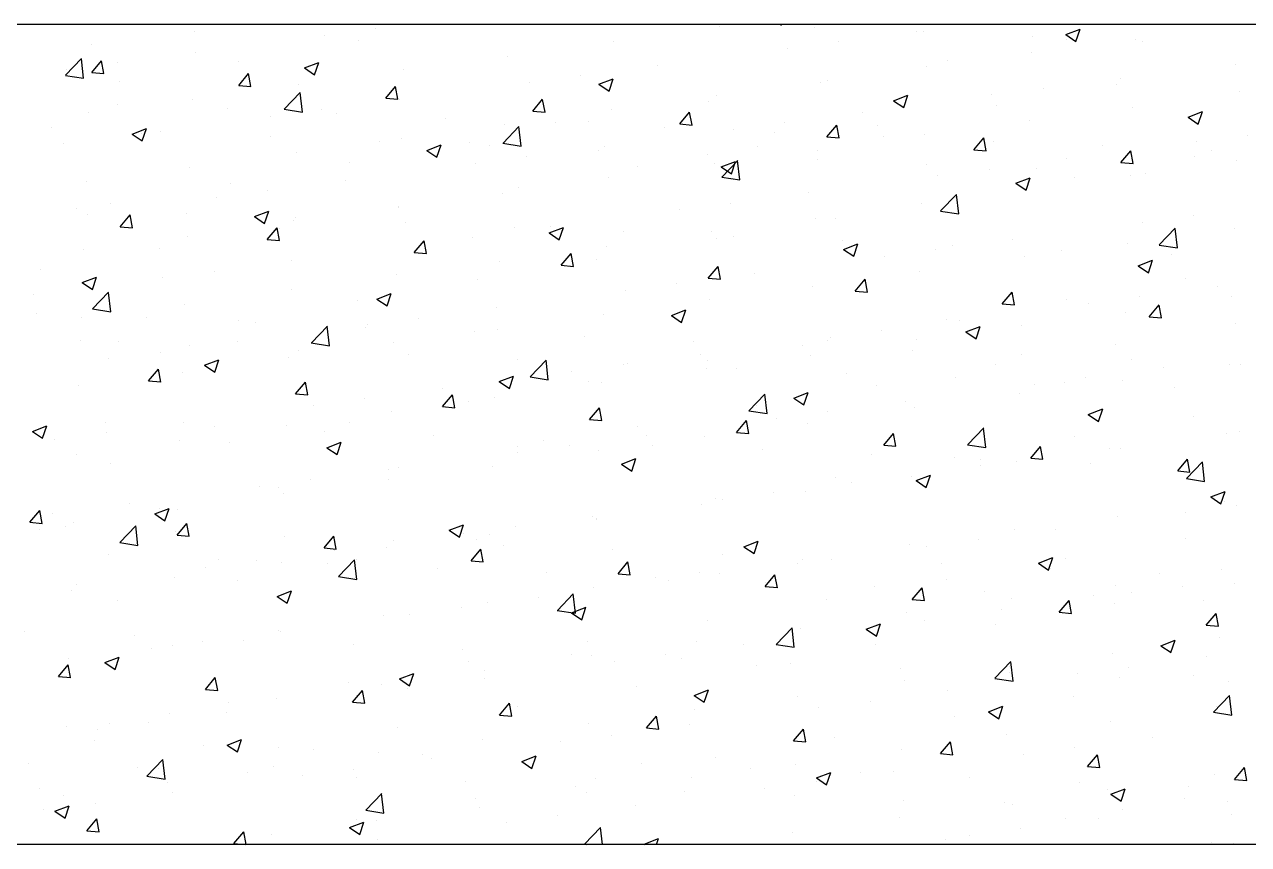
# Model space of a CAD drawing. Header units: millimetres. Extents: x 331487 to 517269, y 198509 to 399936.
# Drawn here: x 416710 to 417307, y 399536 to 399936 of the extents above; entities that cross this region are included whole.
import ezdxf

# ---------------------------------------------------------------- set-up
doc = ezdxf.new("R2010")
doc.units = ezdxf.units.MM
doc.header["$MEASUREMENT"] = 0
doc.layers.add('COLUMN', color=6, linetype='Continuous')

msp = doc.modelspace()

# ---------------------------------------------------------------- linework, layer by layer
at = {"layer": 'COLUMN'}
for p, q in [((420345.71, 399936.48), (392220.13, 399936.48)), ((420350.13, 399536.48), (392620.13, 399536.48))]:
    msp.add_line(p, q, dxfattribs=at)
at = {"layer": 'COLUMN', "color": 2, "linetype": 'Continuous'}
for p, q in [((416881.66, 399934.47), (416881.66, 399934.47)), ((417049.12, 399935.28), (417049.12, 399935.28)), ((417079.06, 399936.48), (417079.48, 399936.19)), ((417079.47, 399936.19), (417079.57, 399936.48)), ((417095.44, 399935.11), (417095.44, 399935.11)), ((417145.35, 399933.2), (417145.35, 399933.2)), ((417218.21, 399931.54), (417225.22, 399934.23)), ((417223.19, 399928.18), (417225.21, 399934.23)), ((416793.26, 399933.09), (416793.26, 399933.09)), ((416856.62, 399931.17), (416856.62, 399931.17)), ((416873.05, 399928.64), (416873.05, 399928.64)), ((416997.78, 399928.24), (416997.78, 399928.24)), ((417107.47, 399928.22), (417107.47, 399928.22)), ((417148.83, 399932.86), (417148.83, 399932.86)), ((417202.21, 399930.6), (417202.21, 399930.6)), ((417218.21, 399931.54), (417223.19, 399928.19)), ((417218.83, 399929.04), (417218.83, 399929.04)), ((417252.21, 399929.34), (417252.21, 399929.34)), ((417255.59, 399928.34), (417255.59, 399928.34)), ((416742.75, 399926.69), (416742.75, 399926.69)), ((416793.47, 399922.86), (416793.47, 399922.86)), ((417082.44, 399924.92), (417082.44, 399924.92)), ((417201.7, 399922.94), (417201.7, 399922.94)), ((416730.24, 399911.7), (416738.03, 399919.82)), ((416739.09, 399910.29), (416737.99, 399919.78)), ((416743.02, 399913.05), (416747.84, 399918.79)), ((416749, 399912.52), (416747.84, 399918.79)), ((416755.59, 399917.87), (416755.59, 399917.87)), ((416814.73, 399918.63), (416814.73, 399918.63)), ((416846.77, 399915.3), (416853.77, 399917.99)), ((416846.77, 399915.3), (416851.74, 399911.95)), ((416851.74, 399911.95), (416853.76, 399917.99)), ((416945.84, 399920.75), (416945.84, 399920.75)), ((417019.28, 399916.61), (417019.28, 399916.61)), ((417150.35, 399915.89), (417150.35, 399915.89)), ((417160.52, 399919.03), (417160.52, 399919.03)), ((417301.11, 399917.09), (417301.11, 399917.09)), ((416730.2, 399911.66), (416739.09, 399910.28)), ((416730.56, 399914.57), (416730.56, 399914.57)), ((416743.02, 399913.05), (416749, 399912.53)), ((416814.75, 399906.77), (416819.57, 399912.52)), ((416820.72, 399906.24), (416819.57, 399912.51)), ((416895.33, 399914.34), (416895.33, 399914.34)), ((416981.41, 399911.62), (416981.41, 399911.62)), ((416990.48, 399907.3), (416997.48, 399909.98)), ((416995.45, 399903.94), (416997.48, 399909.98)), ((417245.1, 399910.36), (417245.1, 399910.36)), ((416756.41, 399908.62), (416756.41, 399908.62)), ((416814.75, 399906.77), (416820.73, 399906.25)), ((416836.96, 399895.15), (416844.75, 399903.27)), ((416843.98, 399907.3), (416843.98, 399907.3)), ((416886.48, 399900.5), (416891.3, 399906.24)), ((416892.45, 399899.97), (416891.29, 399906.24)), ((416956.38, 399908.33), (416956.38, 399908.33)), ((416990.48, 399907.3), (416995.45, 399903.94)), ((417098.41, 399908.4), (417098.41, 399908.4)), ((417102.2, 399909.02), (417102.2, 399909.02)), ((417207.23, 399905.37), (417207.23, 399905.37)), ((417242.8, 399907.08), (417242.8, 399907.08)), ((417302.93, 399903.55), (417302.93, 399903.55)), ((416755.68, 399897.54), (416755.68, 399897.54)), ((416792.04, 399899.81), (416792.04, 399899.81)), ((416845.82, 399893.73), (416844.71, 399903.23)), ((416886.48, 399900.5), (416892.45, 399899.98)), ((416893.22, 399900.01), (416893.22, 399900.01)), ((416958.2, 399894.22), (416963.02, 399899.97)), ((416964.18, 399893.69), (416963.02, 399899.96)), ((417043.88, 399899), (417043.88, 399899)), ((417047.9, 399902), (417047.9, 399902)), ((417134.19, 399899.29), (417141.19, 399901.98)), ((417134.19, 399899.29), (417139.17, 399895.93)), ((417139.16, 399895.93), (417141.19, 399901.97)), ((417182.19, 399902.08), (417182.19, 399902.08)), ((416741.53, 399893.4), (416741.53, 399893.4)), ((416809.06, 399895.29), (416809.06, 399895.29)), ((416830.31, 399891.73), (416830.31, 399891.73)), ((416836.92, 399895.11), (416845.82, 399893.73)), ((416855.35, 399895.03), (416855.35, 399895.03)), ((416862.44, 399893.03), (416862.44, 399893.03)), ((416958.2, 399894.22), (416964.18, 399893.7)), ((416996.56, 399894.95), (416996.56, 399894.95)), ((417029.93, 399887.95), (417034.75, 399893.69)), ((417035.9, 399887.42), (417034.75, 399893.69)), ((417119.04, 399893.76), (417119.04, 399893.76)), ((417184.48, 399897.07), (417184.48, 399897.07)), ((417250.99, 399896.05), (417250.99, 399896.05)), ((417277.9, 399891.28), (417284.91, 399893.97)), ((417282.88, 399887.92), (417284.9, 399893.97)), ((416723.38, 399886.37), (416723.38, 399886.37)), ((416762.74, 399883.05), (416769.75, 399885.74)), ((416767.71, 399879.7), (416769.74, 399885.74)), ((416915.82, 399890.78), (416915.82, 399890.78)), ((416943.69, 399878.6), (416951.47, 399886.72)), ((416944.62, 399887.46), (416944.62, 399887.46)), ((416952.54, 399877.18), (416951.44, 399886.68)), ((416969.21, 399888.52), (416969.21, 399888.52)), ((416985.56, 399888.99), (416985.56, 399888.99)), ((417022.59, 399886.27), (417022.59, 399886.27)), ((417029.93, 399887.95), (417035.9, 399887.43)), ((417056.13, 399885.48), (417056.13, 399885.48)), ((417081.17, 399888.78), (417081.17, 399888.78)), ((417101.65, 399881.67), (417106.47, 399887.42)), ((417107.63, 399881.14), (417106.47, 399887.41)), ((417126.16, 399887.06), (417126.16, 399887.06)), ((417200.48, 399889.65), (417200.48, 399889.65)), ((417277.91, 399891.28), (417282.88, 399887.92)), ((416762.74, 399883.05), (416767.72, 399879.7)), ((416767.16, 399883.41), (416767.16, 399883.41)), ((416776.76, 399884.11), (416776.76, 399884.11)), ((416830.14, 399881.86), (416830.14, 399881.86)), ((416883.53, 399879.6), (416883.53, 399879.6)), ((416894.11, 399881.05), (416894.11, 399881.05)), ((417075.97, 399884.01), (417075.97, 399884.01)), ((417101.65, 399881.67), (417107.63, 399881.15)), ((417129.35, 399881.76), (417129.35, 399881.76)), ((417149.14, 399882.61), (417149.14, 399882.61)), ((417173.38, 399875.4), (417178.2, 399881.14)), ((417179.35, 399874.87), (417178.2, 399881.14)), ((417182.74, 399879.5), (417182.74, 399879.5)), ((417306.98, 399882.53), (417306.98, 399882.53)), ((416729.29, 399878.43), (416729.29, 399878.43)), ((416842.77, 399874.01), (416842.77, 399874.01)), ((416906.46, 399875.04), (416913.46, 399877.73)), ((416906.46, 399875.04), (416911.43, 399871.69)), ((416911.43, 399871.69), (416913.46, 399877.73)), ((416927.24, 399878.98), (416927.24, 399878.98)), ((416936.91, 399877.35), (416936.91, 399877.35)), ((416943.65, 399878.56), (416952.54, 399877.18)), ((416990.29, 399875.09), (416990.29, 399875.09)), ((416992.98, 399877.17), (416992.98, 399877.17)), ((417067.84, 399877.05), (417067.84, 399877.05)), ((417097.2, 399875.11), (417097.2, 399875.11)), ((417173.38, 399875.4), (417179.36, 399874.87)), ((417236.12, 399877.24), (417236.12, 399877.24)), ((417245.11, 399869.12), (417249.93, 399874.87)), ((417251.08, 399868.59), (417249.92, 399874.86)), ((417281.95, 399879.23), (417281.95, 399879.23)), ((417289.5, 399874.99), (417289.5, 399874.99)), ((416868.92, 399868.97), (416868.92, 399868.97)), ((416930.07, 399868.88), (416930.07, 399868.88)), ((416955.1, 399872.18), (416955.1, 399872.18)), ((417043.67, 399872.83), (417043.67, 399872.83)), ((417046.69, 399868.71), (417046.69, 399868.71)), ((417050.17, 399867.03), (417057.17, 399869.72)), ((417050.41, 399862.05), (417058.2, 399870.17)), ((417055.14, 399863.68), (417057.17, 399869.72)), ((417059.27, 399860.63), (417058.16, 399870.13)), ((417097.06, 399870.58), (417097.06, 399870.58)), ((417150.44, 399868.32), (417150.44, 399868.32)), ((417218.79, 399870.92), (417218.79, 399870.92)), ((417245.11, 399869.12), (417251.08, 399868.6)), ((417280.99, 399872.08), (417280.99, 399872.08)), ((417301.71, 399870.26), (417301.71, 399870.26)), ((416790.83, 399866.52), (416790.83, 399866.52)), ((416995.34, 399861.66), (416995.34, 399861.66)), ((417009.52, 399867.04), (417009.52, 399867.04)), ((417050.17, 399867.03), (417055.14, 399863.68)), ((417050.37, 399862.01), (417059.27, 399860.63)), ((417155.89, 399862.64), (417155.89, 399862.64)), ((417180.92, 399865.93), (417180.92, 399865.93)), ((417193.88, 399859.03), (417200.88, 399861.71)), ((417198.85, 399855.67), (417200.88, 399861.71)), ((417203.82, 399866.07), (417203.82, 399866.07)), ((417222.67, 399862.07), (417222.67, 399862.07)), ((417249.78, 399862.76), (417249.78, 399862.76)), ((417257.2, 399863.81), (417257.2, 399863.81)), ((416740.32, 399860.11), (416740.32, 399860.11)), ((416810.6, 399858.96), (416810.6, 399858.96)), ((416829.04, 399855.58), (416829.04, 399855.58)), ((416866.91, 399860.57), (416866.91, 399860.57)), ((416951.2, 399857.03), (416951.2, 399857.03)), ((417193.88, 399859.03), (417198.86, 399855.67)), ((417199.27, 399856.36), (417199.27, 399856.36)), ((416804.01, 399852.29), (416804.01, 399852.29)), ((416943.41, 399854.17), (416943.41, 399854.17)), ((417092.73, 399854.32), (417092.73, 399854.32)), ((417157.13, 399845.5), (417164.92, 399853.61)), ((417164.35, 399852.06), (417164.35, 399852.06)), ((417165.99, 399844.08), (417164.89, 399853.57)), ((416735.78, 399846.71), (416735.78, 399846.71)), ((416740.85, 399843.97), (416740.85, 399843.97)), ((416752.29, 399848.95), (416752.29, 399848.95)), ((416756.9, 399837.83), (416761.72, 399843.57)), ((416762.87, 399837.3), (416761.72, 399843.57)), ((416789.16, 399844.46), (416789.16, 399844.46)), ((416822.43, 399842.79), (416829.44, 399845.48)), ((416827.41, 399839.43), (416829.43, 399845.48)), ((416892.88, 399847.02), (416892.88, 399847.02)), ((416892.9, 399847.77), (416892.9, 399847.77)), ((417029.82, 399846.04), (417029.82, 399846.04)), ((417054.86, 399849.34), (417054.86, 399849.34)), ((417147.92, 399849.32), (417147.92, 399849.32)), ((417157.1, 399845.46), (417165.99, 399844.08)), ((416756.9, 399837.83), (416762.88, 399837.31)), ((416822.43, 399842.79), (416827.41, 399839.43)), ((416841.55, 399840.72), (416841.55, 399840.72)), ((416842.55, 399842.2), (416842.55, 399842.2)), ((416895.93, 399839.95), (416895.93, 399839.95)), ((416949.31, 399837.69), (416949.31, 399837.69)), ((416966.67, 399837.73), (416966.67, 399837.73)), ((417095.98, 399841.82), (417095.98, 399841.82)), ((417106.03, 399842.05), (417106.03, 399842.05)), ((417255.64, 399839.79), (417255.64, 399839.79)), ((417280.68, 399843.09), (417280.68, 399843.09)), ((416789.61, 399833.23), (416789.61, 399833.23)), ((416828.62, 399831.55), (416833.45, 399837.3)), ((416834.6, 399831.03), (416833.44, 399837.29)), ((416834.57, 399837.01), (416834.57, 399837.01)), ((416928.8, 399832.74), (416928.8, 399832.74)), ((416966.15, 399834.78), (416973.15, 399837.47)), ((416966.15, 399834.78), (416971.12, 399831.43)), ((416971.12, 399831.42), (416973.15, 399837.47)), ((417002.69, 399835.44), (417002.69, 399835.44)), ((417045.47, 399835.42), (417045.47, 399835.42)), ((417047.71, 399832.04), (417047.71, 399832.04)), ((417056.08, 399833.18), (417056.08, 399833.18)), ((417263.86, 399828.94), (417271.65, 399837.06)), ((417272.71, 399827.53), (417271.61, 399837.02)), ((417300.5, 399836.97), (417300.5, 399836.97)), ((416739.1, 399826.82), (416739.1, 399826.82)), ((416776.25, 399827), (416776.25, 399827)), ((416828.62, 399831.55), (416834.6, 399831.03)), ((416900.35, 399825.28), (416905.17, 399831.02)), ((416903.76, 399829.44), (416903.76, 399829.44)), ((416906.33, 399824.75), (416905.17, 399831.02)), ((416994.13, 399828.38), (416994.13, 399828.38)), ((417109.46, 399830.92), (417109.46, 399830.92)), ((417109.86, 399826.77), (417116.86, 399829.46)), ((417109.86, 399826.77), (417114.83, 399823.42)), ((417114.83, 399823.42), (417116.86, 399829.46)), ((417154.61, 399826.49), (417154.61, 399826.49)), ((417162.84, 399828.67), (417162.84, 399828.67)), ((417192.49, 399831.48), (417192.49, 399831.48)), ((417216.22, 399826.41), (417216.22, 399826.41)), ((417248.56, 399829.47), (417248.56, 399829.47)), ((417263.82, 399828.9), (417272.71, 399827.52)), ((416840.61, 399821.13), (416840.61, 399821.13)), ((416900.35, 399825.28), (416906.33, 399824.76)), ((416942.19, 399820.88), (416942.19, 399820.88)), ((416972.08, 399819), (416976.9, 399824.75)), ((416978.05, 399818.48), (416976.9, 399824.74)), ((416989.39, 399822.03), (416989.39, 399822.03)), ((417129.58, 399823.2), (417129.58, 399823.2)), ((417198.05, 399823.07), (417198.05, 399823.07)), ((417253.57, 399818.76), (417260.58, 399821.45)), ((417258.54, 399815.41), (417260.57, 399821.45)), ((417269.6, 399824.16), (417269.6, 399824.16)), ((416717.93, 399816.98), (416717.93, 399816.98)), ((416802.73, 399816.14), (416802.73, 399816.14)), ((416891.68, 399814.48), (416891.68, 399814.48)), ((416972.08, 399819), (416978.05, 399818.48)), ((417043.8, 399812.73), (417048.62, 399818.47)), ((417049.78, 399812.2), (417048.62, 399818.47)), ((417066.43, 399814.88), (417066.43, 399814.88)), ((417146.71, 399816.03), (417146.71, 399816.03)), ((417253.57, 399818.76), (417258.55, 399815.41)), ((416738.41, 399810.54), (416745.41, 399813.22)), ((416738.41, 399810.54), (416743.39, 399807.18)), ((416743.38, 399807.18), (416745.41, 399813.22)), ((416777.7, 399812.85), (416777.7, 399812.85)), ((416931.07, 399812.02), (416931.07, 399812.02)), ((417028.55, 399809.89), (417028.55, 399809.89)), ((417043.8, 399812.73), (417049.78, 399812.21)), ((417094.77, 399808.53), (417094.77, 399808.53)), ((417115.53, 399806.45), (417120.35, 399812.2)), ((417121.5, 399805.92), (417120.35, 399812.19)), ((417276.86, 399812.42), (417276.86, 399812.42)), ((417292.24, 399808.63), (417292.24, 399808.63)), ((416714.55, 399804.53), (416714.55, 399804.53)), ((416743.5, 399797.74), (416751.28, 399805.86)), ((416752.35, 399796.32), (416751.25, 399805.82)), ((416840.34, 399807.43), (416840.34, 399807.43)), ((416872.76, 399802.01), (416872.76, 399802.01)), ((416882.13, 399802.53), (416889.13, 399805.22)), ((416882.13, 399802.53), (416887.1, 399799.17)), ((416887.1, 399799.17), (416889.12, 399805.21)), ((417003.52, 399806.6), (417003.52, 399806.6)), ((417044.26, 399802.13), (417044.26, 399802.13)), ((417115.53, 399806.45), (417121.51, 399805.93)), ((417187.25, 399800.18), (417192.08, 399805.92)), ((417193.23, 399799.65), (417192.07, 399805.92)), ((417218.54, 399802.41), (417218.54, 399802.41)), ((417254.37, 399803.65), (417254.37, 399803.65)), ((417299.28, 399803.68), (417299.28, 399803.68)), ((416743.46, 399797.7), (416752.35, 399796.32)), ((416788.4, 399799.94), (416788.4, 399799.94)), ((416940.36, 399798.28), (416940.36, 399798.28)), ((417025.84, 399794.52), (417032.84, 399797.21)), ((417030.81, 399791.16), (417032.84, 399797.21)), ((417187.25, 399800.18), (417193.23, 399799.66)), ((417229.34, 399800.35), (417229.34, 399800.35)), ((417247.34, 399796.18), (417247.34, 399796.18)), ((417258.98, 399793.9), (417263.8, 399799.65)), ((417264.96, 399793.37), (417263.8, 399799.64)), ((416716.31, 399795.61), (416716.31, 399795.61)), ((416737.89, 399793.54), (416737.89, 399793.54)), ((416769.69, 399793.36), (416769.69, 399793.36)), ((416814.44, 399792), (416814.44, 399792)), ((416823.07, 399791.1), (416823.07, 399791.1)), ((416877.46, 399790), (416877.46, 399790)), ((416902.49, 399793.3), (416902.49, 399793.3)), ((416992.91, 399795.09), (416992.91, 399795.09)), ((417025.84, 399794.52), (417030.81, 399791.16)), ((417160.22, 399792.4), (417160.22, 399792.4)), ((417166.18, 399792.04), (417166.18, 399792.04)), ((417258.98, 399793.9), (417264.96, 399793.38)), ((417300.82, 399790.46), (417300.82, 399790.46)), ((416850.22, 399781.19), (416858.01, 399789.31)), ((416859.08, 399779.77), (416857.97, 399789.27)), ((416876.46, 399788.85), (416876.46, 399788.85)), ((416929.84, 399786.59), (416929.84, 399786.59)), ((416940.97, 399787.59), (416940.97, 399787.59)), ((416983.22, 399784.34), (416983.22, 399784.34)), ((417128.31, 399787.05), (417128.31, 399787.05)), ((417169.55, 399786.51), (417176.55, 399789.2)), ((417169.55, 399786.51), (417174.53, 399783.16)), ((417174.52, 399783.15), (417176.55, 399789.2)), ((417196.83, 399789.78), (417196.83, 399789.78)), ((416737.39, 399782.18), (416737.39, 399782.18)), ((416756.12, 399781.99), (416756.12, 399781.99)), ((416790.78, 399779.93), (416790.78, 399779.93)), ((416814.3, 399781.69), (416814.3, 399781.69)), ((416850.18, 399781.15), (416859.08, 399779.77)), ((416890.46, 399781.19), (416890.46, 399781.19)), ((417036.6, 399782.08), (417036.6, 399782.08)), ((417089.98, 399779.83), (417089.98, 399779.83)), ((417101.9, 399782.39), (417101.9, 399782.39)), ((417103.27, 399783.75), (417103.27, 399783.75)), ((417145.49, 399782.74), (417145.49, 399782.74)), ((417242.5, 399780.45), (417242.5, 399780.45)), ((416751.39, 399773.41), (416751.39, 399773.41)), ((416776.43, 399776.7), (416776.43, 399776.7)), ((416798.1, 399770.27), (416805.1, 399772.96)), ((416803.07, 399766.92), (416805.1, 399772.96)), ((416839.12, 399774.15), (416839.12, 399774.15)), ((416844.16, 399777.67), (416844.16, 399777.67)), ((416897.54, 399775.41), (416897.54, 399775.41)), ((416950.92, 399773.16), (416950.92, 399773.16)), ((416956.94, 399764.64), (416964.73, 399772.75)), ((416965.8, 399763.22), (416964.7, 399772.71)), ((417040.12, 399775.44), (417040.12, 399775.44)), ((417043.58, 399772.38), (417043.58, 399772.38)), ((417093.55, 399775.24), (417093.55, 399775.24)), ((417143.37, 399777.57), (417143.37, 399777.57)), ((417196.75, 399775.31), (417196.75, 399775.31)), ((417250.13, 399773.06), (417250.13, 399773.06)), ((416770.77, 399762.61), (416775.59, 399768.36)), ((416776.75, 399762.08), (416775.59, 399768.35)), ((416787.18, 399766.65), (416787.18, 399766.65)), ((416798.1, 399770.27), (416803.08, 399766.92)), ((416977.21, 399767.16), (416977.21, 399767.16)), ((417002.24, 399770.45), (417002.24, 399770.45)), ((417004.31, 399770.9), (417004.31, 399770.9)), ((417043.04, 399768.84), (417043.04, 399768.84)), ((417057.69, 399768.65), (417057.69, 399768.65)), ((417111.07, 399766.39), (417111.07, 399766.39)), ((417184.18, 399770.44), (417184.18, 399770.44)), ((417265.94, 399769.19), (417265.94, 399769.19)), ((417298.07, 399770.39), (417298.07, 399770.39)), ((417303.51, 399770.8), (417303.51, 399770.8)), ((416736.67, 399760.25), (416736.67, 399760.25)), ((416770.77, 399762.61), (416776.75, 399762.09)), ((416842.5, 399756.34), (416847.32, 399762.08)), ((416848.47, 399755.81), (416847.32, 399762.07)), ((416941.82, 399762.27), (416948.82, 399764.95)), ((416941.82, 399762.27), (416946.79, 399758.91)), ((416946.79, 399758.91), (416948.81, 399764.95)), ((416956.91, 399764.6), (416965.8, 399763.22)), ((416985.26, 399762.37), (416985.26, 399762.37)), ((416991.7, 399761.8), (416991.7, 399761.8)), ((417125.86, 399760.43), (417125.86, 399760.43)), ((417164.45, 399764.14), (417164.45, 399764.14)), ((417203.03, 399760.91), (417203.03, 399760.91)), ((417217.83, 399761.88), (417217.83, 399761.88)), ((417228.06, 399764.2), (417228.06, 399764.2)), ((417246.13, 399762.89), (417246.13, 399762.89)), ((416842.5, 399756.34), (416848.48, 399755.81)), ((416914.06, 399758.84), (416914.06, 399758.84)), ((416914.23, 399750.06), (416919.05, 399755.81)), ((416920.2, 399749.53), (416919.04, 399755.8)), ((416939.76, 399754.3), (416939.76, 399754.3)), ((417063.67, 399748.08), (417071.46, 399756.2)), ((417072.52, 399746.67), (417071.42, 399756.16)), ((417085.53, 399754.26), (417092.53, 399756.95)), ((417085.53, 399754.26), (417090.5, 399750.9)), ((417090.5, 399750.9), (417092.53, 399756.94)), ((417195.62, 399756.49), (417195.62, 399756.49)), ((417271.22, 399759.63), (417271.22, 399759.63)), ((416851.15, 399750.56), (416851.15, 399750.56)), ((416876.18, 399753.86), (416876.18, 399753.86)), ((416914.23, 399750.06), (416920.2, 399749.54)), ((416926.95, 399752.35), (416926.95, 399752.35)), ((416985.95, 399743.78), (416990.77, 399749.53)), ((416991.93, 399743.26), (416990.77, 399749.52)), ((417063.63, 399748.04), (417072.52, 399746.67)), ((417067.54, 399750.42), (417067.54, 399750.42)), ((417139.87, 399752.59), (417139.87, 399752.59)), ((417144.27, 399749.45), (417144.27, 399749.45)), ((417229.24, 399746.25), (417236.24, 399748.94)), ((417234.21, 399742.89), (417236.24, 399748.94)), ((416749.8, 399742.53), (416749.8, 399742.53)), ((416787.99, 399742.25), (416787.99, 399742.25)), ((416868.63, 399742.34), (416868.63, 399742.34)), ((416889.25, 399747.9), (416889.25, 399747.9)), ((416985.95, 399743.78), (416991.93, 399743.26)), ((417057.68, 399737.51), (417062.5, 399743.25)), ((417063.65, 399736.98), (417062.5, 399743.25)), ((417076.97, 399744.31), (417076.97, 399744.31)), ((417102, 399747.61), (417102, 399747.61)), ((417229.24, 399746.25), (417234.22, 399742.89)), ((417280.69, 399745.45), (417280.69, 399745.45)), ((416714.08, 399738.02), (416721.08, 399740.71)), ((416714.08, 399738.02), (416719.06, 399734.67)), ((416719.05, 399734.67), (416721.08, 399740.71)), ((416750.12, 399737.26), (416750.12, 399737.26)), ((416803.18, 399740.27), (416803.18, 399740.27)), ((416837.9, 399740.86), (416837.9, 399740.86)), ((416856.56, 399738.02), (416856.56, 399738.02)), ((417009.23, 399740.41), (417009.23, 399740.41)), ((417057.68, 399737.51), (417063.66, 399736.99)), ((417092.33, 399741.95), (417092.33, 399741.95)), ((417129.4, 399731.23), (417134.22, 399736.98)), ((417135.38, 399730.71), (417134.22, 399736.97)), ((417170.39, 399731.53), (417178.18, 399739.65)), ((417179.25, 399730.11), (417178.14, 399739.61)), ((417296.85, 399737.1), (417296.85, 399737.1)), ((417302.78, 399738.06), (417302.78, 399738.06)), ((416725.09, 399733.96), (416725.09, 399733.96)), ((416785.96, 399733.36), (416785.96, 399733.36)), ((416810.31, 399732.33), (416810.31, 399732.33)), ((416857.79, 399730.01), (416864.8, 399732.7)), ((416862.76, 399726.66), (416864.79, 399732.7)), ((416909.94, 399735.76), (416909.94, 399735.76)), ((416950.91, 399730.4), (416950.91, 399730.4)), ((416963.33, 399733.51), (416963.33, 399733.51)), ((416975.94, 399731.01), (416975.94, 399731.01)), ((417013.81, 399736), (417013.81, 399736)), ((417016.71, 399731.25), (417016.71, 399731.25)), ((417041.82, 399735.55), (417041.82, 399735.55)), ((417129.4, 399731.23), (417135.38, 399730.71)), ((417170.35, 399731.49), (417179.25, 399730.11)), ((417201.13, 399724.96), (417205.95, 399730.7)), ((417207.1, 399724.43), (417205.95, 399730.7)), ((417222.37, 399735.44), (417222.37, 399735.44)), ((416735.45, 399726.96), (416735.45, 399726.96)), ((416857.79, 399730.01), (416862.77, 399726.66)), ((416950.9, 399727.72), (416950.9, 399727.72)), ((416990.48, 399728.51), (416990.48, 399728.51)), ((417001.51, 399722), (417008.51, 399724.69)), ((417006.48, 399718.65), (417008.51, 399724.69)), ((417070.09, 399728.99), (417070.09, 399728.99)), ((417123.47, 399726.74), (417123.47, 399726.74)), ((417164.05, 399725.43), (417164.05, 399725.43)), ((417176.85, 399724.48), (417176.85, 399724.48)), ((417201.13, 399724.96), (417207.11, 399724.44)), ((417201.76, 399724.76), (417201.76, 399724.76)), ((417239.63, 399729.75), (417239.63, 399729.75)), ((417244.91, 399729.6), (417244.91, 399729.6)), ((417272.86, 399718.68), (417277.68, 399724.43)), ((417278.83, 399718.16), (417277.67, 399724.42)), ((416751.99, 399722.32), (416751.99, 399722.32)), ((416887.75, 399719.4), (416887.75, 399719.4)), ((416892.59, 399720.39), (416892.59, 399720.39)), ((416938.54, 399721.01), (416938.54, 399721.01)), ((417001.51, 399722), (417006.48, 399718.65)), ((417176.72, 399721.47), (417176.72, 399721.47)), ((417194.4, 399723.2), (417194.4, 399723.2)), ((417230.24, 399722.23), (417230.24, 399722.23)), ((417272.86, 399718.68), (417278.83, 399718.16)), ((417277.12, 399714.98), (417284.91, 399723.1)), ((417283.62, 399719.97), (417283.62, 399719.97)), ((417285.97, 399713.56), (417284.87, 399723.06)), ((416849.88, 399714.42), (416849.88, 399714.42)), ((416888.03, 399714.61), (416888.03, 399714.61)), ((417105.74, 399715.42), (417105.74, 399715.42)), ((417113.57, 399713.15), (417113.57, 399713.15)), ((417143.06, 399716.16), (417143.06, 399716.16)), ((417145.22, 399714), (417152.22, 399716.68)), ((417145.22, 399714), (417150.19, 399710.64)), ((417150.19, 399710.64), (417152.22, 399716.68)), ((417277.08, 399714.94), (417285.97, 399713.56)), ((416824.84, 399711.12), (416824.84, 399711.12)), ((416834.27, 399710.38), (416834.27, 399710.38)), ((416836.69, 399707.57), (416836.69, 399707.57)), ((417075.69, 399708.17), (417075.69, 399708.17)), ((417091.12, 399708.66), (417091.12, 399708.66)), ((417288.93, 399705.99), (417295.93, 399708.67)), ((417293.9, 399702.63), (417295.93, 399708.67)), ((416761.69, 399702.81), (416761.69, 399702.81)), ((416773.77, 399697.76), (416780.77, 399700.45)), ((416775.95, 399700.37), (416775.95, 399700.37)), ((416778.74, 399694.4), (416780.77, 399700.45)), ((417040.61, 399702.26), (417040.61, 399702.26)), ((417047.42, 399705.41), (417047.42, 399705.41)), ((417050.66, 399704.87), (417050.66, 399704.87)), ((417288.93, 399705.99), (417293.91, 399702.63)), ((417295.63, 399703.81), (417295.63, 399703.81)), ((417301.51, 399701.92), (417301.51, 399701.92)), ((416712.92, 399693.67), (416717.74, 399699.41)), ((416718.9, 399693.14), (416717.74, 399699.41)), ((416723.81, 399697.82), (416723.81, 399697.82)), ((416773.77, 399697.76), (416778.75, 399694.4)), ((416784.75, 399700.07), (416784.75, 399700.07)), ((416987.5, 399696.56), (416987.5, 399696.56)), ((416989.1, 399695.4), (416989.1, 399695.4)), ((416989.26, 399695.22), (416989.26, 399695.22)), ((417243.7, 399696.31), (417243.7, 399696.31)), ((417276.48, 399698.62), (417276.48, 399698.62)), ((416712.92, 399693.67), (416718.9, 399693.14)), ((416717.63, 399690.36), (416717.63, 399690.36)), ((416730.32, 399691.43), (416730.32, 399691.43)), ((416734.24, 399693.67), (416734.24, 399693.67)), ((416756.75, 399683.78), (416764.54, 399691.89)), ((416765.61, 399682.36), (416764.5, 399691.86)), ((416783.7, 399689.17), (416783.7, 399689.17)), ((416784.65, 399687.39), (416789.47, 399693.14)), ((416790.62, 399686.86), (416789.47, 399693.13)), ((416917.48, 399689.75), (416924.49, 399692.44)), ((416917.48, 399689.75), (416922.46, 399686.4)), ((416922.46, 399686.39), (416924.48, 399692.44)), ((416949.63, 399691.57), (416949.63, 399691.57)), ((417193.19, 399689.91), (417193.19, 399689.91)), ((417213.32, 399690.31), (417213.32, 399690.31)), ((416756.72, 399683.74), (416765.61, 399682.36)), ((416784.65, 399687.39), (416790.63, 399686.87)), ((416837.09, 399686.92), (416837.09, 399686.92)), ((416856.37, 399681.12), (416861.2, 399686.86)), ((416862.35, 399680.59), (416861.19, 399686.86)), ((416890.47, 399684.66), (416890.47, 399684.66)), ((416924.6, 399688.28), (416924.6, 399688.28)), ((416930.78, 399685.39), (416930.78, 399685.39)), ((416937.33, 399687.72), (416937.33, 399687.72)), ((416943.85, 399682.41), (416943.85, 399682.41)), ((417061.2, 399681.74), (417068.2, 399684.43)), ((417066.17, 399678.39), (417068.2, 399684.43)), ((417141.84, 399682.87), (417141.84, 399682.87)), ((417175.45, 399685.32), (417175.45, 399685.32)), ((417276.56, 399685.79), (417276.56, 399685.79)), ((416751.41, 399678), (416751.41, 399678)), ((416856.37, 399681.12), (416862.35, 399680.59)), ((416861.44, 399679.96), (416861.44, 399679.96)), ((416886.82, 399681.32), (416886.82, 399681.32)), ((416928.1, 399674.84), (416932.92, 399680.59)), ((416934.08, 399674.31), (416932.92, 399680.58)), ((416997.23, 399680.15), (416997.23, 399680.15)), ((417050.62, 399677.89), (417050.62, 399677.89)), ((417061.2, 399681.74), (417066.17, 399678.39)), ((417150.41, 399682.03), (417150.41, 399682.03)), ((417204.91, 399673.73), (417211.91, 399676.42)), ((417209.88, 399670.38), (417211.91, 399676.42)), ((416798.53, 399671.68), (416798.53, 399671.68)), ((416804.79, 399675.74), (416804.79, 399675.74)), ((416823.57, 399674.97), (416823.57, 399674.97)), ((416835.47, 399674.28), (416835.47, 399674.28)), ((416858.17, 399673.48), (416858.17, 399673.48)), ((416863.48, 399667.22), (416871.27, 399675.34)), ((416872.33, 399665.81), (416871.23, 399675.3)), ((416872.46, 399675.38), (416872.46, 399675.38)), ((416911.55, 399671.23), (416911.55, 399671.23)), ((416928.1, 399674.84), (416934.08, 399674.32)), ((416999.83, 399668.57), (417004.65, 399674.31)), ((417005.8, 399668.04), (417004.65, 399674.3)), ((417087.26, 399673.71), (417087.26, 399673.71)), ((417089.9, 399675.37), (417089.9, 399675.37)), ((417104, 399675.64), (417104, 399675.64)), ((417157.38, 399673.38), (417157.38, 399673.38)), ((417204.91, 399673.73), (417209.88, 399670.38)), ((417210.76, 399671.13), (417210.76, 399671.13)), ((417218.24, 399675.78), (417218.24, 399675.78)), ((417294.42, 399670.52), (417294.42, 399670.52)), ((416783.53, 399666.78), (416783.53, 399666.78)), ((416814.14, 399665.37), (416814.14, 399665.37)), ((416863.44, 399667.18), (416872.33, 399665.81)), ((416964.94, 399668.97), (416964.94, 399668.97)), ((416999.83, 399668.57), (417005.8, 399668.04)), ((417018.32, 399666.72), (417018.32, 399666.72)), ((417024.35, 399665.43), (417024.35, 399665.43)), ((417039.39, 399668.97), (417039.39, 399668.97)), ((417049.39, 399668.73), (417049.39, 399668.73)), ((417071.55, 399662.29), (417076.37, 399668.04)), ((417071.7, 399664.46), (417071.7, 399664.46)), ((417077.53, 399661.76), (417076.37, 399668.03)), ((417159.93, 399665.77), (417159.93, 399665.77)), ((417264.15, 399668.87), (417264.15, 399668.87)), ((416733.02, 399660.38), (416733.02, 399660.38)), ((416735.38, 399663.36), (416735.38, 399663.36)), ((416833.46, 399657.5), (416840.46, 399660.19)), ((416838.43, 399654.14), (416840.46, 399660.18)), ((416970.2, 399650.67), (416977.99, 399658.79)), ((416979.06, 399649.25), (416977.95, 399658.75)), ((416988.05, 399661.93), (416988.05, 399661.93)), ((417071.55, 399662.29), (417077.53, 399661.77)), ((417125.08, 399662.21), (417125.08, 399662.21)), ((417143.28, 399656.02), (417148.1, 399661.76)), ((417149.25, 399655.49), (417148.1, 399661.75)), ((417178.47, 399659.95), (417178.47, 399659.95)), ((417242.48, 399663.02), (417242.48, 399663.02)), ((417250.17, 399659.18), (417250.17, 399659.18)), ((417275.2, 399662.48), (417275.2, 399662.48)), ((417300.52, 399663.83), (417300.52, 399663.83)), ((416755.82, 399655.36), (416755.82, 399655.36)), ((416833.46, 399657.5), (416838.44, 399654.14)), ((416936.11, 399654.43), (416936.11, 399654.43)), ((416961.2, 399657.12), (416961.2, 399657.12)), ((417101.61, 399655.76), (417101.61, 399655.76)), ((417143.28, 399656.02), (417149.26, 399655.49)), ((417191.97, 399656.62), (417191.97, 399656.62)), ((417215, 399649.74), (417219.83, 399655.49)), ((417220.98, 399649.21), (417219.82, 399655.48)), ((417231.85, 399657.7), (417231.85, 399657.7)), ((417242.21, 399653.82), (417242.21, 399653.82)), ((417285.23, 399655.44), (417285.23, 399655.44)), ((416885.6, 399648.03), (416885.6, 399648.03)), ((416898.29, 399648.83), (416898.29, 399648.83)), ((416923.32, 399652.13), (416923.32, 399652.13)), ((416970.16, 399650.63), (416979.06, 399649.25)), ((416977.18, 399649.49), (416984.18, 399652.18)), ((416977.18, 399649.49), (416982.15, 399646.13)), ((416982.15, 399646.13), (416984.17, 399652.18)), ((417140.63, 399649.58), (417140.63, 399649.58)), ((417187.01, 399650.87), (417187.01, 399650.87)), ((417215.01, 399649.74), (417220.98, 399649.22)), ((417286.73, 399643.46), (417291.55, 399649.21)), ((417292.71, 399642.94), (417291.55, 399649.2)), ((416710.43, 399640.6), (416710.43, 399640.6)), ((416834.26, 399640.99), (416834.26, 399640.99)), ((416835.13, 399640.52), (416835.13, 399640.52)), ((417043.29, 399645.75), (417043.29, 399645.75)), ((417076.93, 399634.12), (417084.71, 399642.24)), ((417085.78, 399632.7), (417084.68, 399642.2)), ((417088.69, 399642.08), (417088.69, 399642.08)), ((417120.89, 399641.48), (417127.89, 399644.17)), ((417120.89, 399641.48), (417125.86, 399638.13)), ((417124.11, 399642.59), (417124.11, 399642.59)), ((417125.86, 399638.12), (417127.89, 399644.17)), ((417149.14, 399645.88), (417149.14, 399645.88)), ((417183.89, 399643.81), (417183.89, 399643.81)), ((417286.73, 399643.46), (417292.71, 399642.94)), ((416763.81, 399638.34), (416763.81, 399638.34)), ((416797.26, 399635.53), (416797.26, 399635.53)), ((416817.19, 399636.09), (416817.19, 399636.09)), ((416984.97, 399635.74), (416984.97, 399635.74)), ((417038.18, 399635.68), (417038.18, 399635.68)), ((417264.6, 399633.47), (417271.6, 399636.16)), ((417269.57, 399630.12), (417271.6, 399636.16)), ((417293.2, 399637.23), (417293.2, 399637.23)), ((416772.23, 399632.24), (416772.23, 399632.24)), ((416782.32, 399633.49), (416782.32, 399633.49)), ((416870.57, 399633.83), (416870.57, 399633.83)), ((416923.96, 399631.58), (416923.96, 399631.58)), ((416977.34, 399629.32), (416977.34, 399629.32)), ((416986.83, 399628.64), (416986.83, 399628.64)), ((417023.08, 399629.29), (417023.08, 399629.29)), ((417060.95, 399634.27), (417060.95, 399634.27)), ((417076.89, 399634.08), (417085.78, 399632.7)), ((417125.57, 399633.8), (417125.57, 399633.8)), ((417241.26, 399629.73), (417241.26, 399629.73)), ((417264.6, 399633.47), (417269.58, 399630.12)), ((416726.8, 399618.45), (416731.62, 399624.19)), ((416732.77, 399617.92), (416731.62, 399624.19)), ((416731.81, 399627.09), (416731.81, 399627.09)), ((416749.44, 399625.24), (416756.44, 399627.93)), ((416749.44, 399625.24), (416754.41, 399621.89)), ((416754.41, 399621.89), (416756.44, 399627.93)), ((416926.65, 399625.73), (416926.65, 399625.73)), ((416998.05, 399625.99), (416998.05, 399625.99)), ((417030.72, 399627.06), (417030.72, 399627.06)), ((417067.25, 399623.79), (417067.25, 399623.79)), ((417084.1, 399624.81), (417084.1, 399624.81)), ((417183.65, 399617.57), (417191.44, 399625.69)), ((417190.75, 399623.33), (417190.75, 399623.33)), ((417192.51, 399616.15), (417191.4, 399625.65)), ((417248.9, 399623.04), (417248.9, 399623.04)), ((417286.77, 399628.02), (417286.77, 399628.02)), ((416726.8, 399618.45), (416732.78, 399617.92)), ((416798.52, 399612.17), (416803.34, 399617.92)), ((416804.5, 399611.64), (416803.34, 399617.91)), ((416893.15, 399617.24), (416900.15, 399619.92)), ((416893.15, 399617.24), (416898.13, 399613.88)), ((416898.12, 399613.88), (416900.15, 399619.92)), ((416934.89, 399621.14), (416934.89, 399621.14)), ((416934.89, 399617.67), (416934.89, 399617.67)), ((417137.49, 399622.55), (417137.49, 399622.55)), ((417183.61, 399617.53), (417192.51, 399616.15)), ((417190.87, 399620.3), (417190.87, 399620.3)), ((417223.86, 399619.74), (417223.86, 399619.74)), ((417244.25, 399618.04), (417244.25, 399618.04)), ((417280.4, 399618.83), (417280.4, 399618.83)), ((416798.52, 399612.17), (416804.5, 399611.65)), ((416868.33, 399615.71), (416868.33, 399615.71)), ((416870.25, 399605.9), (416875.07, 399611.64)), ((416876.22, 399605.37), (416875.07, 399611.64)), ((416884.38, 399614.74), (416884.38, 399614.74)), ((416897.02, 399612.69), (416897.02, 399612.69)), ((417008.93, 399613.78), (417008.93, 399613.78)), ((417036.87, 399609.23), (417043.87, 399611.92)), ((417041.84, 399605.87), (417043.86, 399611.91)), ((417139.41, 399616.29), (417139.41, 399616.29)), ((417160.71, 399611.43), (417160.71, 399611.43)), ((417297.63, 399615.79), (417297.63, 399615.79)), ((416810.01, 399605.7), (416810.01, 399605.7)), ((416833.04, 399607.7), (416833.04, 399607.7)), ((416870.25, 399605.9), (416876.23, 399605.37)), ((416871.98, 399609.39), (416871.98, 399609.39)), ((416941.98, 399599.62), (416946.8, 399605.37)), ((416947.95, 399599.09), (416946.79, 399605.36)), ((417036.87, 399609.23), (417041.84, 399605.87)), ((417087.47, 399608.79), (417087.47, 399608.79)), ((417122.83, 399606.44), (417122.83, 399606.44)), ((417222.08, 399608.82), (417222.08, 399608.82)), ((417290.37, 399601.02), (417298.16, 399609.13)), ((417299.23, 399599.6), (417298.13, 399609.1)), ((416781.1, 399600.2), (416781.1, 399600.2)), ((416808.83, 399601.08), (416808.83, 399601.08)), ((416941.98, 399599.62), (416947.95, 399599.1)), ((416950.61, 399603.77), (416950.61, 399603.77)), ((417013.7, 399593.35), (417018.52, 399599.09)), ((417019.68, 399592.82), (417018.52, 399599.09)), ((417036.96, 399602.39), (417036.96, 399602.39)), ((417097.8, 399603.14), (417097.8, 399603.14)), ((417163.76, 399598.8), (417163.76, 399598.8)), ((417180.58, 399601.22), (417187.58, 399603.91)), ((417180.58, 399601.22), (417185.55, 399597.86)), ((417185.55, 399597.86), (417187.58, 399603.91)), ((417290.34, 399600.98), (417299.23, 399599.6)), ((417291.99, 399603.94), (417291.99, 399603.94)), ((416730.59, 399593.8), (416730.59, 399593.8)), ((416745.92, 399592.8), (416745.92, 399592.8)), ((416751.7, 399595.69), (416751.7, 399595.69)), ((416770.95, 399596.09), (416770.95, 399596.09)), ((416892.29, 399593.76), (416892.29, 399593.76)), ((416985.62, 399595.35), (416985.62, 399595.35)), ((417013.7, 399593.35), (417019.68, 399592.82)), ((417034.65, 399594.83), (417034.65, 399594.83)), ((417085.43, 399587.07), (417090.25, 399592.82)), ((417091.4, 399586.54), (417090.25, 399592.81)), ((417240.05, 399596.44), (417240.05, 399596.44)), ((416744.34, 399587.24), (416744.34, 399587.24)), ((416809.13, 399584.98), (416816.13, 399587.67)), ((416814.1, 399581.63), (416816.13, 399587.67)), ((416933.68, 399587.85), (416933.68, 399587.85)), ((416996.77, 399589.84), (416996.77, 399589.84)), ((417085.43, 399587.07), (417091.41, 399586.55)), ((417105.44, 399588.79), (417105.44, 399588.79)), ((417189.54, 399590.04), (417189.54, 399590.04)), ((417260.46, 399588.58), (417260.46, 399588.58)), ((416797.72, 399584.99), (416797.72, 399584.99)), ((416809.13, 399584.98), (416814.11, 399581.63)), ((416833.98, 399583.75), (416833.98, 399583.75)), ((416851.1, 399582.73), (416851.1, 399582.73)), ((416883.17, 399581.45), (416883.17, 399581.45)), ((416971.74, 399586.55), (416971.74, 399586.55)), ((417138.19, 399583), (417138.19, 399583)), ((417157.15, 399580.8), (417161.97, 399586.54)), ((417163.13, 399580.27), (417161.97, 399586.54)), ((417222.59, 399583.6), (417222.59, 399583.6)), ((416712.04, 399576.07), (416712.04, 399576.07)), ((416770.01, 399569.81), (416777.8, 399577.93)), ((416778.87, 399568.39), (416777.76, 399577.89)), ((416904.48, 399580.48), (416904.48, 399580.48)), ((416908.58, 399578.23), (416908.58, 399578.23)), ((416952.84, 399576.97), (416959.85, 399579.66)), ((416952.84, 399576.97), (416957.82, 399573.62)), ((416957.81, 399573.62), (416959.84, 399579.66)), ((416957.87, 399578.22), (416957.87, 399578.22)), ((417011.25, 399575.96), (417011.25, 399575.96)), ((417047.12, 399578.78), (417047.12, 399578.78)), ((417086.25, 399575.5), (417086.25, 399575.5)), ((417157.15, 399580.8), (417163.13, 399580.27)), ((417197.56, 399580.3), (417197.56, 399580.3)), ((417228.88, 399574.52), (417233.7, 399580.27)), ((417234.86, 399573.99), (417233.7, 399580.26)), ((416765.42, 399573.81), (416765.42, 399573.81)), ((416769.97, 399569.77), (416778.87, 399568.39)), ((416775.66, 399573.74), (416775.66, 399573.74)), ((416818.8, 399571.55), (416818.8, 399571.55)), ((416831.82, 399574.41), (416831.82, 399574.41)), ((416845.68, 399569.95), (416845.68, 399569.95)), ((416870.71, 399573.25), (416870.71, 399573.25)), ((416872.19, 399569.3), (416872.19, 399569.3)), ((417035.74, 399569.1), (417035.74, 399569.1)), ((417064.63, 399573.71), (417064.63, 399573.71)), ((417096.56, 399568.97), (417103.56, 399571.65)), ((417096.56, 399568.97), (417101.53, 399565.61)), ((417101.53, 399565.61), (417103.56, 399571.65)), ((417118.01, 399571.45), (417118.01, 399571.45)), ((417134.4, 399571.99), (417134.4, 399571.99)), ((417171.39, 399569.2), (417171.39, 399569.2)), ((417228.88, 399574.52), (417234.86, 399574)), ((417290.77, 399570.65), (417290.77, 399570.65)), ((417300.61, 399568.25), (417305.43, 399573.99)), ((417306.58, 399567.72), (417305.42, 399573.98)), ((416717.34, 399563.73), (416717.34, 399563.73)), ((416779.88, 399566.91), (416779.88, 399566.91)), ((416925.57, 399567.04), (416925.57, 399567.04)), ((416978.95, 399564.79), (416978.95, 399564.79)), ((416988.8, 399568.77), (416988.8, 399568.77)), ((417071.49, 399563.7), (417071.49, 399563.7)), ((417096.53, 399567), (417096.53, 399567)), ((417224.78, 399566.94), (417224.78, 399566.94)), ((417238.83, 399563.15), (417238.83, 399563.15)), ((417240.27, 399560.96), (417247.27, 399563.64)), ((417245.24, 399557.6), (417247.27, 399563.64)), ((417278.16, 399564.69), (417278.16, 399564.69)), ((417300.61, 399568.25), (417306.58, 399567.72)), ((416729.37, 399560.51), (416729.37, 399560.51)), ((416782.52, 399561.64), (416782.52, 399561.64)), ((416876.74, 399553.26), (416884.52, 399561.38)), ((416885.59, 399551.84), (416884.49, 399561.34)), ((416930.49, 399558.76), (416930.49, 399558.76)), ((416984.4, 399562.06), (416984.4, 399562.06)), ((417032.33, 399562.53), (417032.33, 399562.53)), ((417085.71, 399560.28), (417085.71, 399560.28)), ((417139.1, 399558.02), (417139.1, 399558.02)), ((417240.27, 399560.96), (417245.24, 399557.6)), ((417276.27, 399559.16), (417276.27, 399559.16)), ((417297.31, 399557.45), (417297.31, 399557.45)), ((416719.61, 399553.36), (416719.61, 399553.36)), ((416725.11, 399552.73), (416732.11, 399555.42)), ((416725.11, 399552.73), (416730.08, 399549.37)), ((416730.08, 399549.37), (416732.11, 399555.42)), ((416744.65, 399556.65), (416744.65, 399556.65)), ((416876.7, 399553.22), (416885.59, 399551.84)), ((416932.46, 399554.56), (416932.46, 399554.56)), ((417008.34, 399555.39), (417008.34, 399555.39)), ((417188.32, 399556.75), (417188.32, 399556.75)), ((417192.48, 399555.77), (417192.48, 399555.77)), ((417245.86, 399553.51), (417245.86, 399553.51)), ((417299.24, 399551.25), (417299.24, 399551.25)), ((416740.67, 399543.23), (416745.49, 399548.97)), ((416746.65, 399542.7), (416745.49, 399548.97)), ((416868.82, 399544.72), (416875.82, 399547.41)), ((416872.17, 399548.75), (416872.17, 399548.75)), ((416873.79, 399541.36), (416875.82, 399547.41)), ((416881.95, 399548.16), (416881.95, 399548.16)), ((416945.43, 399547.11), (416945.43, 399547.11)), ((416970.47, 399550.4), (416970.47, 399550.4)), ((417136.98, 399549.71), (417136.98, 399549.71)), ((417217.95, 399549.15), (417217.95, 399549.15)), ((417234.16, 399549.14), (417234.16, 399549.14)), ((416740.67, 399543.23), (416746.65, 399542.71)), ((416812.4, 399536.95), (416817.22, 399542.7)), ((416818.36, 399536.48), (416817.22, 399542.69)), ((416830.61, 399541.12), (416830.61, 399541.12)), ((416868.82, 399544.72), (416873.8, 399541.37)), ((416983.46, 399536.71), (416991.25, 399544.83)), ((416992.18, 399536.48), (416991.21, 399544.79)), ((417012.53, 399536.71), (417019.54, 399539.4)), ((417018.55, 399536.48), (417019.53, 399539.4)), ((417085.04, 399542.21), (417085.04, 399542.21)), ((417159.63, 399539.14), (417159.63, 399539.14)), ((417171.25, 399540.86), (417171.25, 399540.86)), ((417196.28, 399544.15), (417196.28, 399544.15)), ((416812.4, 399536.95), (416817.85, 399536.48)), ((416813.85, 399538.74), (416813.85, 399538.74)), ((416882.28, 399538.79), (416882.28, 399538.79)), ((416983.42, 399536.67), (416984.66, 399536.48)), ((417012.53, 399536.71), (417012.88, 399536.48)), ((417289.55, 399537.36), (417289.55, 399537.36)), ((417300.23, 399537.2), (417300.23, 399537.2))]:
    msp.add_line(p, q, dxfattribs=at)

doc.saveas('drawing.dxf')
